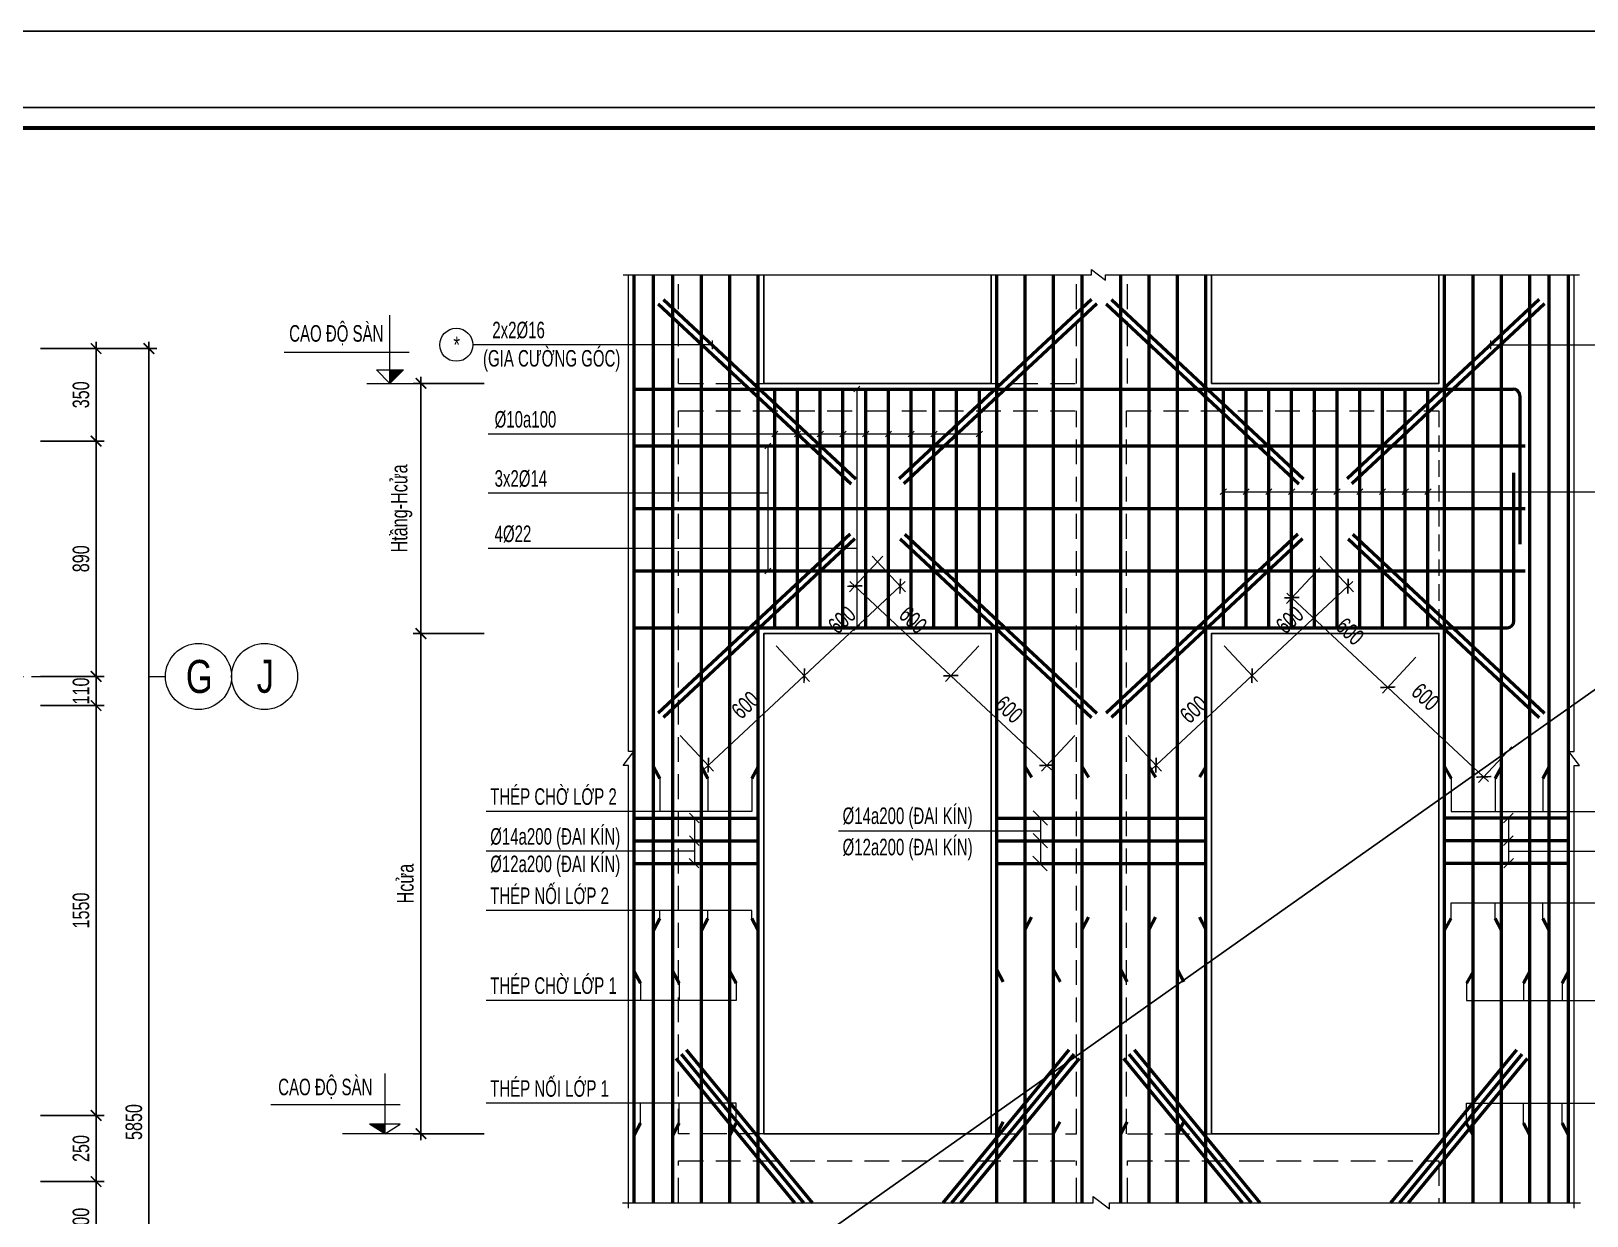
# Model space of a CAD drawing. Header units: millimetres. Extents: x -17374 to 181693, y -29783 to 15580.
# Drawn here: x 103870 to 109754, y 11100 to 15580 of the extents above; entities that cross this region are included whole.
import ezdxf
from ezdxf.enums import TextEntityAlignment as Align

# ---------------------------------------------------------------- set-up
doc = ezdxf.new("R2010")
doc.units = ezdxf.units.MM
doc.header["$LTSCALE"] = 250
doc.header["$MEASUREMENT"] = 0
for name, pattern in [('CENTER', [2, 1.25, -0.25, 0.25, -0.25]), ('CENTER2', [1.125, 0.75, -0.125, 0.125, -0.125]), ('HIDDEN', [0.375, 0.25, -0.125])]:
    doc.linetypes.add(name, pattern=pattern)
doc.layers.add('CDC-KHUNGTEN', color=7, linetype='Continuous')
for name, color, linetype, lineweight in [('CDC.01.AXIS', 160, 'CENTER2', 13), ('CDC.02.DIM', 1, 'Continuous', 18), ('CDC.03.BORDER', 3, 'Continuous', 25), ('CDC.04.HIDDEN', 8, 'HIDDEN', 15), ('CDC.05.STEEL', 4, 'Continuous', 50), ('CDC.06.TEXT', 2, 'Continuous', 18), ('CDC.11.NOTE', 8, 'Continuous', 18), ('CDC.14.STEELNUM', 9, 'Continuous', 18)]:
    doc.layers.add(name, color=color, linetype=linetype, lineweight=lineweight)
doc.layers.add('KCS_Plotter', color=11, linetype='Continuous', plot=False)
doc.styles.add('KCS_BIGTEXT', font='arial.ttf', dxfattribs={"width": 0.75})
doc.styles.add('KCS_SMTEXT', font='arial.ttf', dxfattribs={"width": 0.7})
doc.dimstyles.new('KCS_DIM25', dxfattribs={"dimscale": 25, "dimtxt": 2.5, "dimasz": 1.6, "dimexe": 1.2, "dimexo": 0, "dimgap": 1, "dimtad": 1, "dimdec": 0, "dimzin": 0, "dimdsep": 46, "dimtxsty": 'KCS_SMTEXT', "dimblk": 'ARCHTICK', "dimcen": 0, "dimdle": 1, "dimclrd": 1, "dimclre": 1, "dimclrt": 2, "dimadec": 0, "dimazin": 0, "dimtfac": 1, "dimtdec": 0, "dimtix": 1, "dimtmove": 2, "dimatfit": 3, "dimfxl": 1, "dimtolj": 1, "dimtzin": 0, "dimarcsym": 0})

# ---------------------------------------------------------------- blocks, each defined once
blk = doc.blocks.new('_ArchTick')
at = {"color": 0, "linetype": 'ByBlock', "const_width": 0.15}
blk.add_lwpolyline([(-0.5, -0.5), (0.5, 0.5)], dxfattribs=at)
blk = doc.blocks.new('*D176')
at = {"layer": 'CDC.02.DIM', "color": 1, "lineweight": -2, "transparency": 16777216}
for p, q in [((103905.2, 14379.8), (104345.3, 14379.8)), ((104315.3, 14404.8), (104315.3, 8504.8)), ((103905.2, 8529.8), (104345.3, 8529.8))]:
    blk.add_line(p, q, dxfattribs=at)
at = {"layer": 'Defpoints', "color": 0, "transparency": 16777216}
for p in [(103905.2, 14379.8), (103905.2, 8529.8), (104315.3, 8529.8)]:
    blk.add_point(p, dxfattribs=at)
at = {"layer": 'CDC.02.DIM', "color": 1, "lineweight": -2, "transparency": 16777216, "xscale": 40, "yscale": 40, "zscale": 40}
for p, rotation in [((104315.3, 14379.8), 90), ((104315.3, 8529.8), 270)]:
    blk.add_blockref('_ArchTick', p, dxfattribs=dict(at, rotation=rotation))
at = {"layer": 'CDC.02.DIM', "color": 2, "transparency": 16777216, "insert": (104258.4, 11454.8), "char_height": 62.5, "attachment_point": 5, "rotation": 90, "style": 'KCS_SMTEXT'}
blk.add_mtext('\\A1;5850', dxfattribs=at)
blk = doc.blocks.new('*D179')
at = {"layer": 'CDC.02.DIM', "color": 1, "lineweight": -2, "transparency": 16777216}
for p, q in [((103905.2, 14379.8), (104145.3, 14379.8)), ((104115.3, 14004.8), (104115.3, 14404.8)), ((103905.2, 14029.8), (104145.3, 14029.8))]:
    blk.add_line(p, q, dxfattribs=at)
at = {"layer": 'Defpoints', "color": 0, "transparency": 16777216}
for p in [(103905.2, 14379.8), (104115.3, 14379.8), (103905.2, 14029.8)]:
    blk.add_point(p, dxfattribs=at)
at = {"layer": 'CDC.02.DIM', "color": 1, "lineweight": -2, "transparency": 16777216, "xscale": 40, "yscale": 40, "zscale": 40}
for p, rotation in [((104115.3, 14379.8), 90), ((104115.3, 14029.8), 270)]:
    blk.add_blockref('_ArchTick', p, dxfattribs=dict(at, rotation=rotation))
at = {"layer": 'CDC.02.DIM', "color": 2, "transparency": 16777216, "insert": (104058.3, 14204.8), "char_height": 62.5, "attachment_point": 5, "rotation": 90, "style": 'KCS_SMTEXT'}
blk.add_mtext('\\A1;350', dxfattribs=at)
blk = doc.blocks.new('*D209')
at = {"layer": 'CDC.02.DIM', "color": 1, "lineweight": -2, "transparency": 16777216}
for p, q in [((103905.2, 14029.8), (104145.3, 14029.8)), ((104115.3, 14054.8), (104115.3, 13114.8)), ((103905.2, 13139.8), (104145.3, 13139.8))]:
    blk.add_line(p, q, dxfattribs=at)
at = {"layer": 'Defpoints', "color": 0, "transparency": 16777216}
for p in [(103905.2, 14029.8), (103905.2, 13139.8), (104115.3, 13139.8)]:
    blk.add_point(p, dxfattribs=at)
at = {"layer": 'CDC.02.DIM', "color": 1, "lineweight": -2, "transparency": 16777216, "xscale": 40, "yscale": 40, "zscale": 40}
for p, rotation in [((104115.3, 14029.8), 90), ((104115.3, 13139.8), 270)]:
    blk.add_blockref('_ArchTick', p, dxfattribs=dict(at, rotation=rotation))
at = {"layer": 'CDC.02.DIM', "color": 2, "transparency": 16777216, "insert": (104058.4, 13584.8), "char_height": 62.5, "attachment_point": 5, "rotation": 90, "style": 'KCS_SMTEXT'}
blk.add_mtext('\\A1;890', dxfattribs=at)
blk = doc.blocks.new('*D210')
at = {"layer": 'CDC.02.DIM', "color": 1, "lineweight": -2, "transparency": 16777216}
for p, q in [((103905.2, 13139.8), (104145.3, 13139.8)), ((104115.3, 13139.8), (104115.3, 13179.8)), ((104115.3, 13139.8), (104115.3, 13029.8)), ((103905.2, 13029.8), (104145.3, 13029.8)), ((104115.3, 13029.8), (104115.3, 12989.8))]:
    blk.add_line(p, q, dxfattribs=at)
at = {"layer": 'Defpoints', "color": 0, "transparency": 16777216}
for p in [(103905.2, 13139.8), (103905.2, 13029.8), (104115.3, 13029.8)]:
    blk.add_point(p, dxfattribs=at)
at = {"layer": 'CDC.02.DIM', "color": 1, "lineweight": -2, "transparency": 16777216, "xscale": 40, "yscale": 40, "zscale": 40}
for p, rotation in [((104115.3, 13139.8), 270), ((104115.3, 13029.8), 90)]:
    blk.add_blockref('_ArchTick', p, dxfattribs=dict(at, rotation=rotation))
at = {"layer": 'CDC.02.DIM', "color": 2, "transparency": 16777216, "insert": (104058.4, 13084.8), "char_height": 62.5, "attachment_point": 5, "rotation": 90, "style": 'KCS_SMTEXT'}
blk.add_mtext('\\A1;110', dxfattribs=at)
blk = doc.blocks.new('*D220')
at = {"layer": 'CDC.02.DIM', "color": 1, "lineweight": -2, "transparency": 16777216}
for p, q in [((103905.2, 13029.8), (104145.3, 13029.8)), ((104115.3, 13054.8), (104115.3, 11454.8)), ((103905.2, 11479.8), (104145.3, 11479.8))]:
    blk.add_line(p, q, dxfattribs=at)
at = {"layer": 'Defpoints', "color": 0, "transparency": 16777216}
for p in [(103905.2, 13029.8), (103905.2, 11479.8), (104115.3, 11479.8)]:
    blk.add_point(p, dxfattribs=at)
at = {"layer": 'CDC.02.DIM', "color": 1, "lineweight": -2, "transparency": 16777216, "xscale": 40, "yscale": 40, "zscale": 40}
for p, rotation in [((104115.3, 13029.8), 90), ((104115.3, 11479.8), 270)]:
    blk.add_blockref('_ArchTick', p, dxfattribs=dict(at, rotation=rotation))
at = {"layer": 'CDC.02.DIM', "color": 2, "transparency": 16777216, "insert": (104058.4, 12254.8), "char_height": 62.5, "attachment_point": 5, "rotation": 90, "style": 'KCS_SMTEXT'}
blk.add_mtext('\\A1;1550', dxfattribs=at)
blk = doc.blocks.new('*D221')
at = {"layer": 'CDC.02.DIM', "color": 1, "lineweight": -2, "transparency": 16777216}
for p, q in [((103905.2, 11479.8), (104145.3, 11479.8)), ((104115.3, 11504.8), (104115.3, 11204.8)), ((103905.2, 11229.8), (104145.3, 11229.8))]:
    blk.add_line(p, q, dxfattribs=at)
at = {"layer": 'Defpoints', "color": 0, "transparency": 16777216}
for p in [(103905.2, 11479.8), (103905.2, 11229.8), (104115.3, 11229.8)]:
    blk.add_point(p, dxfattribs=at)
at = {"layer": 'CDC.02.DIM', "color": 1, "lineweight": -2, "transparency": 16777216, "xscale": 40, "yscale": 40, "zscale": 40}
for p, rotation in [((104115.3, 11479.8), 90), ((104115.3, 11229.8), 270)]:
    blk.add_blockref('_ArchTick', p, dxfattribs=dict(at, rotation=rotation))
at = {"layer": 'CDC.02.DIM', "color": 2, "transparency": 16777216, "insert": (104058.4, 11354.8), "char_height": 62.5, "attachment_point": 5, "rotation": 90, "style": 'KCS_SMTEXT'}
blk.add_mtext('\\A1;250', dxfattribs=at)
blk = doc.blocks.new('*D222')
at = {"layer": 'CDC.02.DIM', "color": 1, "lineweight": -2, "transparency": 16777216}
for p, q in [((104115.3, 10904.8), (104115.3, 11254.8)), ((103905.2, 11229.8), (104145.3, 11229.8)), ((103905.2, 10929.8), (104145.3, 10929.8))]:
    blk.add_line(p, q, dxfattribs=at)
at = {"layer": 'Defpoints', "color": 0, "transparency": 16777216}
for p in [(103905.2, 11229.8), (104115.3, 11229.8), (103905.2, 10929.8)]:
    blk.add_point(p, dxfattribs=at)
at = {"layer": 'CDC.02.DIM', "color": 1, "lineweight": -2, "transparency": 16777216, "xscale": 40, "yscale": 40, "zscale": 40}
for p, rotation in [((104115.3, 11229.8), 90), ((104115.3, 10929.8), 270)]:
    blk.add_blockref('_ArchTick', p, dxfattribs=dict(at, rotation=rotation))
at = {"layer": 'CDC.02.DIM', "color": 2, "transparency": 16777216, "insert": (104058.3, 11079.8), "char_height": 62.5, "attachment_point": 5, "rotation": 90, "style": 'KCS_SMTEXT'}
blk.add_mtext('\\A1;300', dxfattribs=at)
blk = doc.blocks.new('*D229')
at = {"layer": 'CDC.02.DIM', "color": 1, "lineweight": -2, "transparency": 16777216}
for p, q in [((108382, 13256), (108508.1, 13120.9)), ((108106.4, 12786.9), (108505.9, 13159.9)), ((108019, 12917.2), (108145.1, 12782.1))]:
    blk.add_line(p, q, dxfattribs=at)
at = {"layer": 'Defpoints', "color": 0, "transparency": 16777216}
for p in [(108382, 13256), (108487.7, 13142.8), (108019, 12917.2)]:
    blk.add_point(p, dxfattribs=at)
at = {"layer": 'CDC.02.DIM', "color": 1, "lineweight": -2, "transparency": 16777216, "xscale": 40, "yscale": 40, "zscale": 40}
for p, rotation in [((108487.7, 13142.8), 43.02506598910886), ((108124.6, 12804), 223.0250659891089)]:
    blk.add_blockref('_ArchTick', p, dxfattribs=dict(at, rotation=rotation))
at = {"layer": 'CDC.02.DIM', "color": 2, "transparency": 16777216, "insert": (108267.3, 13015), "char_height": 62.5, "attachment_point": 5, "rotation": 43.02507, "style": 'KCS_SMTEXT'}
blk.add_mtext('\\A1;600', dxfattribs=at)
blk = doc.blocks.new('*D230')
at = {"layer": 'CDC.02.DIM', "color": 1, "lineweight": -2, "transparency": 16777216}
for p, q in [((106688.2, 13256), (106814.3, 13120.9)), ((106412.6, 12786.9), (106812.1, 13159.9)), ((106325.2, 12917.2), (106451.3, 12782.1))]:
    blk.add_line(p, q, dxfattribs=at)
at = {"layer": 'Defpoints', "color": 0, "transparency": 16777216}
for p in [(106688.2, 13256), (106793.9, 13142.8), (106325.2, 12917.2)]:
    blk.add_point(p, dxfattribs=at)
at = {"layer": 'CDC.02.DIM', "color": 1, "lineweight": -2, "transparency": 16777216, "xscale": 40, "yscale": 40, "zscale": 40}
for p, rotation in [((106793.9, 13142.8), 43.0250659891272), ((106430.9, 12804), 223.0250659891272)]:
    blk.add_blockref('_ArchTick', p, dxfattribs=dict(at, rotation=rotation))
at = {"layer": 'CDC.02.DIM', "color": 2, "transparency": 16777216, "insert": (106571.2, 13031.7), "char_height": 62.5, "attachment_point": 5, "rotation": 43.02507, "style": 'KCS_SMTEXT'}
blk.add_mtext('\\A1;600', dxfattribs=at)
blk = doc.blocks.new('*D231')
at = {"layer": 'CDC.02.DIM', "color": 1, "lineweight": -2, "transparency": 16777216}
for p, q in [((107454, 13256), (107327.8, 13120.9)), ((107729.6, 12786.9), (107330, 13159.9)), ((107817, 12917.2), (107690.9, 12782.1))]:
    blk.add_line(p, q, dxfattribs=at)
at = {"layer": 'Defpoints', "color": 0, "transparency": 16777216}
for p in [(107454, 13256), (107348.3, 13142.8), (107817, 12917.2)]:
    blk.add_point(p, dxfattribs=at)
at = {"layer": 'CDC.02.DIM', "color": 1, "lineweight": -2, "transparency": 16777216, "xscale": 40, "yscale": 40, "zscale": 40}
for p, rotation in [((107348.3, 13142.8), 136.9749340108728), ((107711.3, 12804), 316.9749340108728)]:
    blk.add_blockref('_ArchTick', p, dxfattribs=dict(at, rotation=rotation))
at = {"layer": 'CDC.02.DIM', "color": 2, "transparency": 16777216, "insert": (107568.7, 13015), "char_height": 62.5, "attachment_point": 5, "rotation": 316.97493, "style": 'KCS_SMTEXT'}
blk.add_mtext('\\A1;600', dxfattribs=at)
blk = doc.blocks.new('*D232')
at = {"layer": 'CDC.02.DIM', "color": 1, "lineweight": -2, "transparency": 16777216}
for p, q in [((107051.2, 13594.8), (107177.4, 13459.7)), ((107175.2, 13498.7), (106775.6, 13125.8)), ((106688.2, 13256), (106814.3, 13120.9))]:
    blk.add_line(p, q, dxfattribs=at)
at = {"layer": 'Defpoints', "color": 0, "transparency": 16777216}
for p in [(107051.2, 13594.8), (106688.2, 13256), (106793.9, 13142.8)]:
    blk.add_point(p, dxfattribs=at)
at = {"layer": 'CDC.02.DIM', "color": 1, "lineweight": -2, "transparency": 16777216, "xscale": 40, "yscale": 40, "zscale": 40}
for p, rotation in [((107156.9, 13481.6), 43.02506598928269), ((106793.9, 13142.8), 223.0250659892827)]:
    blk.add_blockref('_ArchTick', p, dxfattribs=dict(at, rotation=rotation))
at = {"layer": 'CDC.02.DIM', "color": 2, "transparency": 16777216, "insert": (106936.5, 13353.8), "char_height": 62.5, "attachment_point": 5, "rotation": 43.02507, "style": 'KCS_SMTEXT'}
blk.add_mtext('\\A1;600', dxfattribs=at)
blk = doc.blocks.new('*D233')
at = {"layer": 'CDC.02.DIM', "color": 1, "lineweight": -2, "transparency": 16777216}
for p, q in [((107091, 13594.8), (106964.8, 13459.7)), ((106967, 13498.7), (107366.6, 13125.8)), ((107454, 13256), (107327.8, 13120.9))]:
    blk.add_line(p, q, dxfattribs=at)
at = {"layer": 'Defpoints', "color": 0, "transparency": 16777216}
for p in [(107091, 13594.8), (107454, 13256), (107348.3, 13142.8)]:
    blk.add_point(p, dxfattribs=at)
at = {"layer": 'CDC.02.DIM', "color": 1, "lineweight": -2, "transparency": 16777216, "xscale": 40, "yscale": 40, "zscale": 40}
for p, rotation in [((106985.3, 13481.6), 136.9749340107174), ((107348.3, 13142.8), 316.9749340107173)]:
    blk.add_blockref('_ArchTick', p, dxfattribs=dict(at, rotation=rotation))
at = {"layer": 'CDC.02.DIM', "color": 2, "transparency": 16777216, "insert": (107205.6, 13353.8), "char_height": 62.5, "attachment_point": 5, "rotation": 316.97493, "style": 'KCS_SMTEXT'}
blk.add_mtext('\\A1;600', dxfattribs=at)
blk = doc.blocks.new('*D234')
at = {"layer": 'CDC.02.DIM', "color": 1, "lineweight": -2, "transparency": 16777216}
for p, q in [((108745, 13594.8), (108871.1, 13459.7)), ((108868.9, 13498.7), (108469.4, 13125.8)), ((108382, 13256), (108508.1, 13120.9))]:
    blk.add_line(p, q, dxfattribs=at)
at = {"layer": 'Defpoints', "color": 0, "transparency": 16777216}
for p in [(108745, 13594.8), (108382, 13256), (108487.7, 13142.8)]:
    blk.add_point(p, dxfattribs=at)
at = {"layer": 'CDC.02.DIM', "color": 1, "lineweight": -2, "transparency": 16777216, "xscale": 40, "yscale": 40, "zscale": 40}
for p, rotation in [((108850.7, 13481.6), 43.02506598923681), ((108487.7, 13142.8), 223.0250659892369)]:
    blk.add_blockref('_ArchTick', p, dxfattribs=dict(at, rotation=rotation))
at = {"layer": 'CDC.02.DIM', "color": 2, "transparency": 16777216, "insert": (108630.3, 13353.8), "char_height": 62.5, "attachment_point": 5, "rotation": 43.02507, "style": 'KCS_SMTEXT'}
blk.add_mtext('\\A1;600', dxfattribs=at)
blk = doc.blocks.new('*D235')
at = {"layer": 'CDC.02.DIM', "color": 1, "lineweight": -2, "transparency": 16777216}
for p, q in [((108743.9, 13551.1), (108617.8, 13415.9)), ((108619.9, 13454.9), (109019.5, 13082)), ((109106.9, 13212.2), (108980.8, 13077.1))]:
    blk.add_line(p, q, dxfattribs=at)
at = {"layer": 'Defpoints', "color": 0, "transparency": 16777216}
for p in [(108743.9, 13551.1), (109106.9, 13212.2), (109001.2, 13099)]:
    blk.add_point(p, dxfattribs=at)
at = {"layer": 'CDC.02.DIM', "color": 1, "lineweight": -2, "transparency": 16777216, "xscale": 40, "yscale": 40, "zscale": 40}
for p, rotation in [((108638.2, 13437.8), 136.9749340107307), ((109001.2, 13099), 316.9749340107307)]:
    blk.add_blockref('_ArchTick', p, dxfattribs=dict(at, rotation=rotation))
at = {"layer": 'CDC.02.DIM', "color": 2, "transparency": 16777216, "insert": (108858.6, 13310), "char_height": 62.5, "attachment_point": 5, "rotation": 316.97493, "style": 'KCS_SMTEXT'}
blk.add_mtext('\\A1;600', dxfattribs=at)
blk = doc.blocks.new('*D236')
at = {"layer": 'CDC.02.DIM', "color": 1, "lineweight": -2, "transparency": 16777216}
for p, q in [((109106.9, 13212.2), (108980.8, 13077.1)), ((109382.5, 12743.2), (108983, 13116.1)), ((109469.9, 12873.4), (109343.8, 12738.3))]:
    blk.add_line(p, q, dxfattribs=at)
at = {"layer": 'Defpoints', "color": 0, "transparency": 16777216}
for p in [(109106.9, 13212.2), (109001.2, 13099), (109469.9, 12873.4)]:
    blk.add_point(p, dxfattribs=at)
at = {"layer": 'CDC.02.DIM', "color": 1, "lineweight": -2, "transparency": 16777216, "xscale": 40, "yscale": 40, "zscale": 40}
for p, rotation in [((109001.2, 13099), 136.9749340108728), ((109364.3, 12760.2), 316.9749340108728)]:
    blk.add_blockref('_ArchTick', p, dxfattribs=dict(at, rotation=rotation))
at = {"layer": 'CDC.02.DIM', "color": 2, "transparency": 16777216, "insert": (109143.8, 13062.7), "char_height": 62.5, "attachment_point": 5, "rotation": 316.97493, "style": 'KCS_SMTEXT'}
blk.add_mtext('\\A1;600', dxfattribs=at)
blk = doc.blocks.new('*D237')
at = {"layer": 'CDC.02.DIM', "color": 1, "lineweight": -2, "transparency": 16777216}
for p, q in [((108743.9, 13551.1), (108617.8, 13415.9)), ((108619.9, 13454.9), (109019.5, 13082)), ((109106.9, 13212.2), (108980.8, 13077.1))]:
    blk.add_line(p, q, dxfattribs=at)
at = {"layer": 'Defpoints', "color": 0, "transparency": 16777216}
for p in [(108743.9, 13551.1), (109106.9, 13212.2), (109001.2, 13099)]:
    blk.add_point(p, dxfattribs=at)
at = {"layer": 'CDC.02.DIM', "color": 1, "lineweight": -2, "transparency": 16777216, "xscale": 40, "yscale": 40, "zscale": 40}
for p, rotation in [((108638.2, 13437.8), 136.9749340107124), ((109001.2, 13099), 316.9749340107124)]:
    blk.add_blockref('_ArchTick', p, dxfattribs=dict(at, rotation=rotation))
at = {"layer": 'CDC.02.DIM', "color": 2, "transparency": 16777216, "insert": (108858.6, 13310), "char_height": 62.5, "attachment_point": 5, "rotation": 316.97493, "style": 'KCS_SMTEXT'}
blk.add_mtext('\\A1;600', dxfattribs=at)
blk = doc.blocks.new('*D240')
at = {"layer": 'CDC.02.DIM', "color": 1, "lineweight": -2, "transparency": 16777216}
for p, q in [((105583.3, 13302.3), (105314.1, 13302.3)), ((105344.1, 13327.3), (105344.1, 11385.8)), ((105583.3, 11410.8), (105314.1, 11410.8))]:
    blk.add_line(p, q, dxfattribs=at)
at = {"layer": 'Defpoints', "color": 0, "transparency": 16777216}
for p in [(105583.3, 13302.3), (105344.1, 11410.8), (105583.3, 11410.8)]:
    blk.add_point(p, dxfattribs=at)
at = {"layer": 'CDC.02.DIM', "color": 1, "lineweight": -2, "transparency": 16777216, "xscale": 40, "yscale": 40, "zscale": 40}
for p, rotation in [((105344.1, 13302.3), 90), ((105344.1, 11410.8), 270)]:
    blk.add_blockref('_ArchTick', p, dxfattribs=dict(at, rotation=rotation))
at = {"layer": 'CDC.02.DIM', "color": 2, "transparency": 16777216, "insert": (105285.6, 12356.5), "char_height": 62.5, "attachment_point": 5, "rotation": 90, "style": 'KCS_SMTEXT'}
blk.add_mtext('\\A1;Hcửa', dxfattribs=at)
blk = doc.blocks.new('*D241')
at = {"layer": 'CDC.02.DIM', "color": 1, "lineweight": -2, "transparency": 16777216}
for p, q in [((105583.3, 14248.1), (105314.1, 14248.1)), ((105344.1, 13277.3), (105344.1, 14273.1)), ((105583.3, 13302.3), (105314.1, 13302.3))]:
    blk.add_line(p, q, dxfattribs=at)
at = {"layer": 'Defpoints', "color": 0, "transparency": 16777216}
for p in [(105344.1, 14248.1), (105583.3, 14248.1), (105583.3, 13302.3)]:
    blk.add_point(p, dxfattribs=at)
at = {"layer": 'CDC.02.DIM', "color": 1, "lineweight": -2, "transparency": 16777216, "xscale": 40, "yscale": 40, "zscale": 40}
for p, rotation in [((105344.1, 14248.1), 90), ((105344.1, 13302.3), 270)]:
    blk.add_blockref('_ArchTick', p, dxfattribs=dict(at, rotation=rotation))
at = {"layer": 'CDC.02.DIM', "color": 2, "transparency": 16777216, "insert": (105271, 13775.2), "char_height": 62.5, "attachment_point": 5, "rotation": 90, "style": 'KCS_SMTEXT'}
blk.add_mtext('\\A1;Htầng-Hcửa', dxfattribs=at)
blk = doc.blocks.new('Khung tên chuẩn')
at = {"layer": 'CDC-KHUNGTEN', "color": 8}
blk.add_lwpolyline([(75096, 1100), (83000, 1100), (83000, 58300), (3000, 58300), (3000, 1100), (75096, 1100)], dxfattribs=at)
at = {"layer": 'CDC-KHUNGTEN', "color": 255, "lineweight": 60}
blk.add_lwpolyline([(74900, 1400), (74900, 58000), (3300, 58000), (3300, 1400), (74900, 1400)], close=True, dxfattribs=at)
at = {"layer": 'Defpoints', "color": 1, "ltscale": 0.2}
blk.add_lwpolyline([(0, 0), (0, 59400), (84100, 59400), (84100, 0), (0, 0)], close=True, dxfattribs=at)

msp = doc.modelspace()

# ---------------------------------------------------------------- linework, layer by layer
at = {"layer": 'CDC.01.AXIS', "linetype": 'CENTER', "ltscale": 0.5}
msp.add_line((93371.41, 13139.81), (103905.2, 13139.81), dxfattribs=at)
at = {"layer": 'CDC.02.DIM'}
for p, q in [((104315.28, 13139.81), (104377.78, 13139.81)), ((105207.77, 11638.26), (105207.77, 11410.78)), ((105265.55, 11519.91), (104776.53, 11520.14)), ((105265.55, 11447.05), (105150, 11447.05)), ((105207.77, 11410.78), (105150, 11447.05)), ((105207.77, 11410.78), (105265.55, 11447.05)), ((105314.14, 11410.78), (105047.71, 11410.78))]:
    msp.add_line(p, q, dxfattribs=at)
for centre in [(104502.78, 13139.81), (104752.78, 13139.81)]:
    msp.add_circle(centre, 125, dxfattribs=at)
at = {"layer": 'CDC.02.DIM', "color": 2}
msp.add_solid([(105207.77, 11410.78), (105207.77, 11447.05), (105150, 11447.05)], dxfattribs=at)
at = {"layer": 'CDC.03.BORDER'}
for points in [[(106641.2, 14658.92), (106641.2, 14248.08), (107500.99, 14248.08), (107500.99, 14658.92)], [(108334.98, 14658.92), (108334.98, 14248.08), (109194.77, 14248.08), (109194.77, 14658.92)]]:
    msp.add_lwpolyline(points, dxfattribs=at)
for points in [[(106641.2, 11410.78), (107500.99, 11410.78), (107500.99, 13302.32), (106641.2, 13302.32)], [(108334.98, 11410.78), (109194.77, 11410.78), (109194.77, 13302.32), (108334.98, 13302.32)]]:
    msp.add_lwpolyline(points, close=True, dxfattribs=at)
at = {"layer": 'CDC.04.HIDDEN', "linetype": 'HIDDEN', "ltscale": 1.5}
for p, q in [((106318.78, 14248.08), (106318.78, 14658.92)), ((107823.41, 14248.08), (107823.41, 14658.92)), ((108017.26, 14248.08), (108017.26, 14658.92)), ((106318.78, 14248.08), (107823.41, 14248.08)), ((106318.78, 11410.78), (106318.78, 14144.91)), ((106318.78, 14144.91), (107823.41, 14144.91)), ((107823.41, 11410.78), (107823.41, 14144.91)), ((108012.56, 11410.78), (108012.56, 14144.91)), ((108012.56, 14144.91), (109194.77, 14144.91)), ((106641.2, 11410.78), (106318.78, 11410.78)), ((107500.99, 11410.78), (107823.41, 11410.78)), ((108017.26, 11410.78), (108334.98, 11410.78)), ((106318.78, 11307.61), (107823.41, 11307.61)), ((106318.78, 11149.6), (106318.78, 11307.61)), ((107823.41, 11149.6), (107823.41, 11307.61)), ((108017.26, 11307.61), (109194.77, 11307.61)), ((108017.26, 11149.6), (108017.26, 11307.61)), ((109194.77, 11307.61), (109194.77, 11149.6))]:
    msp.add_line(p, q, dxfattribs=at)
at = {"layer": 'CDC.04.HIDDEN'}
msp.add_line((109194.77, 14144.91), (109194.77, 13302.32), dxfattribs=at)
at = {"layer": 'CDC.05.STEEL', "ltscale": 150}
for p, q in [((106151.12, 11149.6), (106151.12, 14658.92)), ((106224.2, 11149.6), (106224.2, 14658.92)), ((106297.29, 11149.6), (106297.29, 14658.92)), ((106404.76, 11149.6), (106404.76, 14658.92)), ((106512.23, 11149.6), (106512.23, 14658.92)), ((106619.71, 11149.6), (106619.71, 14658.92)), ((107522.48, 11149.6), (107522.48, 14658.92)), ((107629.96, 11149.6), (107629.96, 14658.92)), ((107737.43, 11149.6), (107737.43, 14658.92)), ((107844.9, 11149.6), (107844.9, 14658.92)), ((107991.07, 11149.6), (107991.07, 14658.92)), ((108098.54, 11149.6), (108098.54, 14658.92)), ((108206.02, 11149.6), (108206.02, 14658.92)), ((108313.49, 11149.6), (108313.49, 14658.92)), ((109216.27, 11149.6), (109216.27, 14658.92)), ((109323.74, 11149.6), (109323.74, 14658.92)), ((109431.21, 11149.6), (109431.21, 14658.92)), ((109538.69, 11149.6), (109538.69, 14658.92)), ((109611.77, 11149.6), (109611.77, 14658.92)), ((109684.85, 11149.6), (109684.85, 14658.92)), ((106151.12, 14226.59), (109475.19, 14226.59)), ((106682.62, 13323.81), (106682.62, 14226.59)), ((106768.6, 13323.81), (106768.6, 14226.59)), ((106854.58, 13323.81), (106854.58, 14226.59)), ((106940.56, 13323.81), (106940.56, 14226.59)), ((107026.54, 13323.81), (107026.54, 14226.59)), ((107112.51, 13323.81), (107112.51, 14226.59)), ((107198.49, 13323.81), (107198.49, 14226.59)), ((107284.47, 13323.81), (107284.47, 14226.59)), ((107370.45, 13323.81), (107370.45, 14226.59)), ((107456.43, 13323.81), (107456.43, 14226.59)), ((108379.54, 13323.81), (108379.54, 14226.59)), ((108465.52, 13323.81), (108465.52, 14226.59)), ((108551.5, 13323.81), (108551.5, 14226.59)), ((108637.48, 13323.81), (108637.48, 14226.59)), ((108723.46, 13323.81), (108723.46, 14226.59)), ((108809.44, 13323.81), (108809.44, 14226.59)), ((108895.42, 13323.81), (108895.42, 14226.59)), ((108981.39, 13323.81), (108981.39, 14226.59)), ((109067.37, 13323.81), (109067.37, 14226.59)), ((109153.35, 13323.81), (109153.35, 14226.59)), ((109500.98, 14200.8), (109500.98, 13640.63)), ((106151.12, 14011.64), (109520.37, 14011.64)), ((109478.41, 13349.61), (109478.41, 13909.77)), ((106151.12, 13775.2), (109520.37, 13775.2)), ((106151.12, 13538.76), (109520.37, 13538.76)), ((106151.12, 13323.81), (109452.62, 13323.81))]:
    msp.add_line(p, q, dxfattribs=at)
at = {"layer": 'CDC.05.STEEL'}
for p, q in [((106242.01, 14549.01), (106971.17, 13868.46)), ((106261.93, 14565.4), (106988.62, 13887.16)), ((107880.26, 14565.4), (107153.57, 13887.16)), ((107900.18, 14549.01), (107171.02, 13868.46)), ((107935.8, 14549.01), (108664.95, 13868.46)), ((107955.71, 14565.4), (108682.4, 13887.16)), ((109574.04, 14565.4), (108847.35, 13887.16)), ((109593.96, 14549.01), (108864.8, 13868.46)), ((106967.5, 13678.51), (106242.01, 13001.39)), ((106984.95, 13659.82), (106261.93, 12985)), ((107157.24, 13659.82), (107880.26, 12985)), ((107174.69, 13678.51), (107900.18, 13001.39)), ((108661.29, 13678.51), (107935.8, 13001.39)), ((108678.73, 13659.82), (107955.71, 12985)), ((108851.02, 13659.82), (109574.04, 12985)), ((108868.47, 13678.51), (109593.96, 13001.39)), ((106224.2, 12798.54), (106248.32, 12754.06)), ((106404.76, 12798.54), (106428.88, 12754.06)), ((106619.71, 12798.54), (106595.59, 12754.06)), ((107629.96, 12798.54), (107654.08, 12759.16)), ((107844.9, 12798.54), (107869.02, 12759.16)), ((108098.54, 12798.54), (108122.66, 12759.16)), ((108313.49, 12798.54), (108289.37, 12759.16)), ((109216.27, 12798.54), (109240.38, 12754.06)), ((109431.21, 12798.54), (109407.1, 12754.06)), ((109611.77, 12798.54), (109587.65, 12754.06)), ((106151.12, 12604.6), (106619.71, 12604.6)), ((107522.48, 12604.6), (108313.49, 12604.6)), ((109684.85, 12604.6), (109216.27, 12604.6)), ((106151.12, 12518.62), (106619.71, 12518.62)), ((107522.48, 12518.62), (108313.49, 12518.62)), ((109684.85, 12518.62), (109216.27, 12518.62)), ((106151.12, 12432.64), (106619.71, 12432.64)), ((107522.48, 12432.64), (108313.49, 12432.64)), ((109684.85, 12432.64), (109216.27, 12432.64)), ((106224.2, 12179.49), (106248.32, 12223.97)), ((106404.76, 12179.49), (106428.88, 12223.97)), ((106619.71, 12179.49), (106595.59, 12223.97)), ((107629.96, 12184.59), (107654.08, 12229.07)), ((107844.9, 12184.59), (107869.02, 12229.07)), ((108098.54, 12184.59), (108122.66, 12229.07)), ((108313.49, 12184.59), (108289.37, 12229.07)), ((109216.27, 12179.49), (109240.38, 12223.97)), ((109431.21, 12179.49), (109407.1, 12223.97)), ((109611.77, 12179.49), (109587.65, 12223.97)), ((106151.12, 12024.73), (106175.24, 11980.25)), ((106297.29, 12024.73), (106321.4, 11980.25)), ((106512.23, 12024.73), (106536.35, 11980.25)), ((107522.48, 12029.83), (107546.6, 11985.35)), ((107737.43, 12029.83), (107761.55, 11985.35)), ((107991.07, 12029.83), (108015.19, 11985.35)), ((108206.02, 12029.83), (108230.13, 11985.35)), ((109323.74, 12024.73), (109299.62, 11980.25)), ((109538.69, 12024.73), (109514.57, 11980.25)), ((109684.85, 12024.73), (109660.73, 11980.25)), ((106327.99, 11711.71), (106790.68, 11149.6)), ((106347.91, 11728.1), (106824.09, 11149.6)), ((107794.28, 11728.1), (107318.1, 11149.6)), ((107814.2, 11711.71), (107351.51, 11149.6)), ((108021.77, 11711.71), (108484.46, 11149.6)), ((108041.69, 11728.1), (108517.87, 11149.6)), ((109488.07, 11728.1), (109011.89, 11149.6)), ((109507.98, 11711.71), (109045.29, 11149.6)), ((106308.08, 11695.32), (106757.27, 11149.6)), ((107834.11, 11695.32), (107384.92, 11149.6)), ((108001.86, 11695.32), (108451.05, 11149.6)), ((109527.9, 11695.32), (109078.7, 11149.6)), ((106151.12, 11405.68), (106175.24, 11450.17)), ((106297.29, 11405.68), (106321.4, 11450.17)), ((106512.23, 11405.68), (106536.35, 11450.17)), ((107522.48, 11410.78), (107546.6, 11455.27)), ((107737.43, 11410.78), (107761.55, 11455.27)), ((107991.07, 11410.78), (108015.19, 11455.27)), ((108206.02, 11410.78), (108230.13, 11455.27)), ((109323.74, 11405.68), (109299.62, 11450.17)), ((109538.69, 11405.68), (109514.57, 11450.17)), ((109684.85, 11405.68), (109660.73, 11450.17))]:
    msp.add_line(p, q, dxfattribs=at)
at = {"layer": 'CDC.05.STEEL', "ltscale": 150}
for centre, start, end in [((109475.19, 14200.8), 0, 90), ((109452.62, 13349.61), 270, 0)]:
    msp.add_arc(centre, 25.79, start, end, dxfattribs=at)
at = {"layer": 'CDC.11.NOTE', "color": 1, "linetype": 'ByBlock'}
for p, q in [((105226.84, 14248.08), (105226.84, 14506.27)), ((104827.08, 14365.78), (105299.36, 14365.78)), ((105139.54, 14248.08), (105314.14, 14248.08)), ((105176.11, 14298.82), (105277.57, 14298.82)), ((105226.84, 14248.08), (105176.11, 14298.82)), ((105226.84, 14248.08), (105277.57, 14298.82))]:
    msp.add_line(p, q, dxfattribs=at)
at = {"layer": 'CDC.11.NOTE', "color": 1}
for p, q in [((106408.11, 14409.95), (106408.11, 14378.01)), ((106445.59, 14409.95), (106445.59, 14378.01)), ((109390.38, 14409.95), (109390.38, 14378.01)), ((109427.86, 14409.95), (109427.86, 14378.01)), ((106981.21, 14215.79), (107004.73, 14237.39)), ((106992.97, 14226.59), (106992.97, 13323.81)), ((106670.86, 14045.37), (106694.38, 14066.97)), ((106756.84, 14045.37), (106780.36, 14066.97)), ((106842.82, 14045.37), (106866.34, 14066.97)), ((106928.79, 14045.37), (106952.32, 14066.97)), ((107014.77, 14045.37), (107038.3, 14066.97)), ((107100.75, 14045.37), (107124.28, 14066.97)), ((107186.73, 14045.37), (107210.26, 14066.97)), ((107272.71, 14045.37), (107296.24, 14066.97)), ((107358.69, 14045.37), (107382.21, 14066.97)), ((107444.67, 14045.37), (107468.19, 14066.97)), ((106644.52, 14000.84), (106668.04, 14022.44)), ((106656.28, 14011.64), (106656.28, 13538.36)), ((108367.78, 13827.68), (108391.3, 13849.29)), ((108453.76, 13827.68), (108477.28, 13849.29)), ((108539.74, 13827.68), (108563.26, 13849.29)), ((108625.72, 13827.68), (108649.24, 13849.29)), ((108711.69, 13827.68), (108735.22, 13849.29)), ((108797.67, 13827.68), (108821.2, 13849.29)), ((108883.65, 13827.68), (108907.18, 13849.29)), ((108969.63, 13827.68), (108993.16, 13849.29)), ((109055.61, 13827.68), (109079.14, 13849.29)), ((109141.59, 13827.68), (109165.11, 13849.29)), ((106644.52, 13527.56), (106668.04, 13549.16)), ((106981.21, 13313.01), (107004.73, 13334.61)), ((106248.32, 12754.06), (106248.32, 12629.6, 17169.11)), ((106428.88, 12754.06), (106428.88, 12629.6, 17169.11)), ((106595.59, 12754.06), (106595.59, 12629.6, 17169.11)), ((109240.38, 12754.06), (109240.38, 12629.6, 17169.11)), ((109407.1, 12754.06), (109407.1, 12629.6, 17169.11)), ((109587.65, 12754.06), (109587.65, 12629.6, 17169.11)), ((106360.31, 12622.84), (106396.79, 12586.36)), ((106378.55, 12604.6), (106378.55, 12432.64)), ((107659.86, 12631.96), (107714.58, 12577.24)), ((107687.22, 12604.6), (107687.22, 12430.83)), ((109475.66, 12622.84), (109439.19, 12586.36)), ((109457.42, 12604.6), (109457.42, 12432.64)), ((106360.31, 12536.86), (106396.79, 12500.38)), ((107659.86, 12545.98), (107714.58, 12491.26)), ((109475.66, 12536.86), (109439.19, 12500.38)), ((106359.1, 12452.08), (106395.58, 12415.61)), ((107658.06, 12460), (107712.77, 12405.28)), ((109476.87, 12452.08), (109440.39, 12415.61)), ((106248.32, 12223.97), (106248.32, 12254.58, 4361.22)), ((106428.88, 12223.97), (106428.88, 12254.58, 4361.22)), ((106595.59, 12223.97), (106595.59, 12254.58, 4361.22)), ((109240.38, 12223.97), (109240.38, 12284.3, 8597.88)), ((109407.1, 12223.97), (109407.1, 12284.3, 8597.88)), ((109587.65, 12223.97), (109587.65, 12284.3, 8597.88)), ((106175.24, 11980.25), (106175.24, 11914.72, 8597.88)), ((106321.4, 11980.25), (106321.4, 11914.72, 8597.88)), ((106536.35, 11980.25), (106536.35, 11914.72, 8597.88)), ((109299.62, 11980.25), (109299.62, 11914.72, 8597.88)), ((109514.57, 11980.25), (109514.57, 11914.72, 8597.88)), ((109660.73, 11980.25), (109660.73, 11914.72, 8597.88)), ((106175.24, 11450.17), (106175.24, 11525.73, 8597.88)), ((106321.4, 11450.17), (106321.4, 11525.73, 8597.88)), ((106536.35, 11450.17), (106536.35, 11525.73, 8597.88)), ((109299.62, 11450.17), (109299.62, 11525.73, 8597.88)), ((109514.57, 11450.17), (109514.57, 11525.73, 8597.88)), ((109660.73, 11450.17), (109660.73, 11525.73, 8597.88))]:
    msp.add_line(p, q, dxfattribs=at)
for points in [[(106109.48, 14658.92), (107880.37, 14658.92), (107880.37, 14679.07), (107934.11, 14638.77), (107934.11, 14658.92), (109726.74, 14658.92)], [(106129.63, 11129.45), (106129.63, 12802.56), (106109.48, 12802.56), (106149.78, 12856.3), (106129.63, 12856.3), (106129.63, 14658.92)], [(109706.35, 11129.45), (109706.35, 12802.56), (109726.5, 12802.56), (109686.19, 12856.3), (109706.35, 12856.3), (109706.35, 14658.92)], [(106445.59, 14393.98), (106213.13, 14393.98), (105540.38, 14393.98)], [(109390.38, 14393.98), (109622.84, 14393.98), (110299.09, 14393.98)], [(107456.43, 14056.17), (106213.13, 14056.17), (105598.46, 14056.17)], [(106656.28, 13832.59), (106213.13, 13832.59), (105598.46, 13832.59)], [(108379.54, 13838.49), (109622.84, 13838.49), (110068.92, 13838.49)], [(106992.97, 13623.32), (106213.13, 13623.32), (105598.46, 13623.32)], [(106106.37, 11149.6), (107886.98, 11149.6), (107886.98, 11172.85), (107948.99, 11126.35), (107948.99, 11149.6), (109729.6, 11149.6)]]:
    msp.add_lwpolyline(points, dxfattribs=at)
at = {"layer": 'CDC.11.NOTE', "color": 1, "elevation": 8597.88}
for points in [[(106595.59, 12629.6), (106252.15, 12629.6), (105590.45, 12629.6)], [(109240.38, 12629.6), (109583.82, 12629.6), (110275.82, 12629.6)], [(107687.22, 12554.75), (107560.82, 12554.75), (106923.36, 12554.75)], [(106378.55, 12478.95), (106252.15, 12478.95), (105590.45, 12478.95)], [(109457.42, 12478.95), (109583.82, 12478.95), (110303.05, 12478.95)], [(106595.59, 12254.58), (106252.15, 12254.58), (105590.45, 12254.58)], [(109240.38, 12284.3), (109583.82, 12284.3), (110256.39, 12284.3)], [(106536.35, 11914.72), (106252.15, 11914.72), (105590.45, 11914.72)], [(109299.62, 11914.72), (109583.82, 11914.72), (110303.77, 11914.72)], [(106536.35, 11525.73), (106252.15, 11525.73), (105590.45, 11525.73)], [(109299.62, 11525.73), (109583.82, 11525.73), (110308.02, 11525.73)]]:
    msp.add_lwpolyline(points, dxfattribs=at)
at = {"layer": 'CDC.11.NOTE', "color": 1}
msp.add_solid([(105277.57, 14298.82), (105226.84, 14248.08), (105226.84, 14298.82)], dxfattribs=at)
at = {"layer": 'CDC.14.STEELNUM'}
msp.add_circle((105477.88, 14393.98), 62.5, dxfattribs=at)
at = {"layer": 'KCS_Plotter'}
msp.add_line((91251.56, 0), (113310.3, 15580.13), dxfattribs=at)

# ---------------------------------------------------------------- block references
at = {"xscale": 0.2622917978515034, "yscale": 0.2622917978515034, "zscale": 0.2622917978515034}
msp.add_blockref('Khung tên chuẩn', (91251.56, 0), dxfattribs=at)

# ---------------------------------------------------------------- texts
at = {"layer": 'CDC.02.DIM', "color": 4, "style": 'KCS_BIGTEXT', "text_generation_flag": 6, "width": 0.75}
for tag, p in [('G', (104505.7, 13139.81)), ('J', (104755.7, 13139.81))]:
    msp.add_attdef(tag, text='.', height=125, rotation=180, dxfattribs=at).set_placement(p, align=Align.MIDDLE)
at = {"layer": 'CDC.06.TEXT', "style": 'KCS_SMTEXT', "width": 0.65}
msp.add_text('CAO ĐỘ SÀN', height=62.5, dxfattribs=at).set_placement((105023.97, 14405.78), align=Align.CENTER)
for s, p in [('2x2%%C16', (105614.05, 14418.79)), ('(GIA CƯỜNG GÓC)', (105578.91, 14311.58)), ('%%C10a100', (105622.77, 14080.98)), ('3x2%%C14', (105622.77, 13857.4)), ('4%%C22', (105622.77, 13648.13)), ('THÉP CHỜ LỚP 2', (105606.03, 12654.41, 8597.88)), ('%%C14a200 (ĐAI KÍN)', (106938.95, 12581.88)), ('%%C14a200 (ĐAI KÍN)', (105606.03, 12503.75, 8597.88)), ('%%C12a200 (ĐAI KÍN)', (106938.95, 12463.5)), ('%%C12a200 (ĐAI KÍN)', (105606.03, 12399.93, 8597.88)), ('THÉP NỐI LỚP 2', (105606.03, 12279.38, 8597.88)), ('THÉP CHỜ LỚP 1', (105606.03, 11939.53, 8597.88)), ('THÉP NỐI LỚP 1', (105606.03, 11550.53, 8597.88))]:
    msp.add_text(s, height=62.5, dxfattribs=at).set_placement(p)
msp.add_text('CAO ĐỘ SÀN', height=62.5, dxfattribs=at).set_placement((105160.48, 11556.22), align=Align.RIGHT)
at = {"layer": 'CDC.14.STEELNUM', "color": 2, "style": 'KCS_SMTEXT', "width": 0.75}
msp.add_text('*', height=62.5, dxfattribs=at).set_placement((105479.41, 14393.98), align=Align.MIDDLE_CENTER)

# ---------------------------------------------------------------- dimensions: what is measured, and where the dimension line sits
at = {"layer": 'CDC.02.DIM'}
for base, p1, p2, angle, picture, middle in [((104315.28, 8529.81), (103905.2, 14379.81), (103905.2, 8529.81), 270, '*D176', (104258.36, 11454.81)), ((104115.28, 14379.81), (103905.2, 14029.81), (103905.2, 14379.81), 90, '*D179', (104058.34, 14204.81)), ((104115.28, 13139.81), (103905.2, 14029.81), (103905.2, 13139.81), 90, '*D209', (104058.36, 13584.81)), ((104115.28, 13029.81), (103905.2, 13139.81), (103905.2, 13029.81), 90, '*D210', (104058.36, 13084.81)), ((104115.28, 11479.81), (103905.2, 13029.81), (103905.2, 11479.81), 90, '*D220', (104058.36, 12254.81)), ((104115.28, 11229.81), (103905.2, 11479.81), (103905.2, 11229.81), 90, '*D221', (104058.36, 11354.81)), ((104115.28, 11229.81), (103905.2, 10929.83), (103905.2, 11229.81), 90, '*D222', (104058.34, 11079.82))]:
    dim = msp.add_linear_dim(base=base, p1=p1, p2=p2, angle=angle, dimstyle='KCS_DIM25', dxfattribs=at)
    dim.commit()
    dim.dimension.update_dxf_attribs({"geometry": picture, "text_midpoint": middle})
for base, p2, angle, text, picture, middle in [((105344.14, 14248.08), (105583.31, 14248.08), 270, 'Htầng-Hcửa', '*D241', (105271.01, 13775.2)), ((105344.14, 11410.78), (105583.31, 11410.78), 90, 'Hcửa', '*D240', (105285.61, 12356.55))]:
    dim = msp.add_linear_dim(base=base, p1=(105583.31, 13302.32), p2=p2, angle=angle, text=text, dimstyle='KCS_DIM25', dxfattribs=at)
    dim.commit()
    dim.dimension.update_dxf_attribs({"geometry": picture, "text_midpoint": middle})
for p1, p2, distance, picture, middle in [((107051.22, 13594.84), (106688.21, 13256.03), 154.86, '*D232', (106936.55, 13353.83)), ((107090.97, 13594.84), (107453.98, 13256.03), -154.86, '*D233', (107205.64, 13353.83)), ((108745.01, 13594.84), (108381.99, 13256.03), 154.86, '*D234', (108630.33, 13353.83)), ((108743.89, 13551.06), (109106.9, 13212.25), -154.86, '*D235', (108858.56, 13310.05)), ((108743.89, 13551.06), (109106.9, 13212.25), -154.86, '*D237', (108858.56, 13310.05)), ((107817, 12917.21), (107453.98, 13256.03), 154.86, '*D231', (107568.66, 13015.01)), ((108018.98, 12917.21), (108381.99, 13256.03), -154.86, '*D229', (108267.32, 13015.01))]:
    dim = msp.add_aligned_dim(p1=p1, p2=p2, distance=distance, text='600', dimstyle='KCS_DIM25', dxfattribs=at)
    dim.commit()
    dim.dimension.update_dxf_attribs({"geometry": picture, "text_midpoint": middle})
for base, p1, p2, angle, picture, middle in [((106793.87, 13142.81), (106325.19, 12917.21), (106688.21, 13256.03), 43.025066, '*D230', (106571.24, 13031.72)), ((109001.24, 13099.04), (109469.92, 12873.43), (109106.9, 13212.25), 136.974934, '*D236', (109143.77, 13062.69))]:
    dim = msp.add_linear_dim(base=base, p1=p1, p2=p2, angle=angle, text='600', dimstyle='KCS_DIM25', dxfattribs=at)
    dim.commit()
    dim.dimension.update_dxf_attribs({"geometry": picture, "text_midpoint": middle, "dimtype": 161})

doc.saveas('drawing.dxf')
